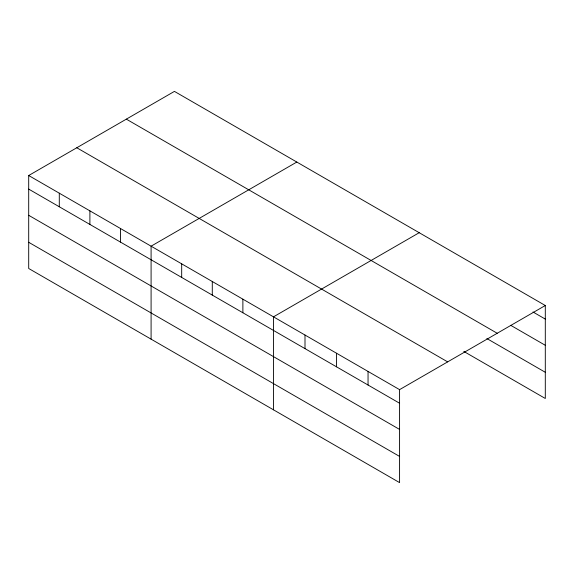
<?xml version="1.0" encoding="UTF-8"?>
<svg xmlns="http://www.w3.org/2000/svg" width="574" height="574" viewBox="0 0 574 574"><rect width="100%" height="100%" fill="white"/><g stroke="black" fill="none" stroke-linecap="round" stroke-linejoin="round"><path stroke-width="0.86" d="M28.7 175.522L399.576 389.638L399.576 482.612L28.7 268.488L28.7 175.522L174.424 91.388L545.3 305.512L545.3 398.478L463.799 351.424M296.815 162.047L151.091 246.181L151.091 339.155M419.199 232.707L273.475 316.841L273.475 409.814M399.576 389.638L545.3 305.512M532.995 311.991L545.3 319.094M510.702 325.315L545.3 345.29M126.337 119.148L497.213 333.272M486.867 338.545L545.3 372.282M76.787 147.755L447.663 361.878M28.7 189.104L399.576 403.228M28.7 215.3L399.576 429.424M28.7 242.293L399.576 456.416M368.049 371.443L368.049 385.025M336.529 353.24L336.529 366.829M305.002 335.044L305.002 348.626M242.881 299.176L242.881 312.758M212.287 281.511L212.287 295.093M181.685 263.846L181.685 277.429M120.49 228.517L120.49 242.099M89.896 210.852L89.896 224.434M59.294 193.187L59.294 206.769"/></g></svg>
